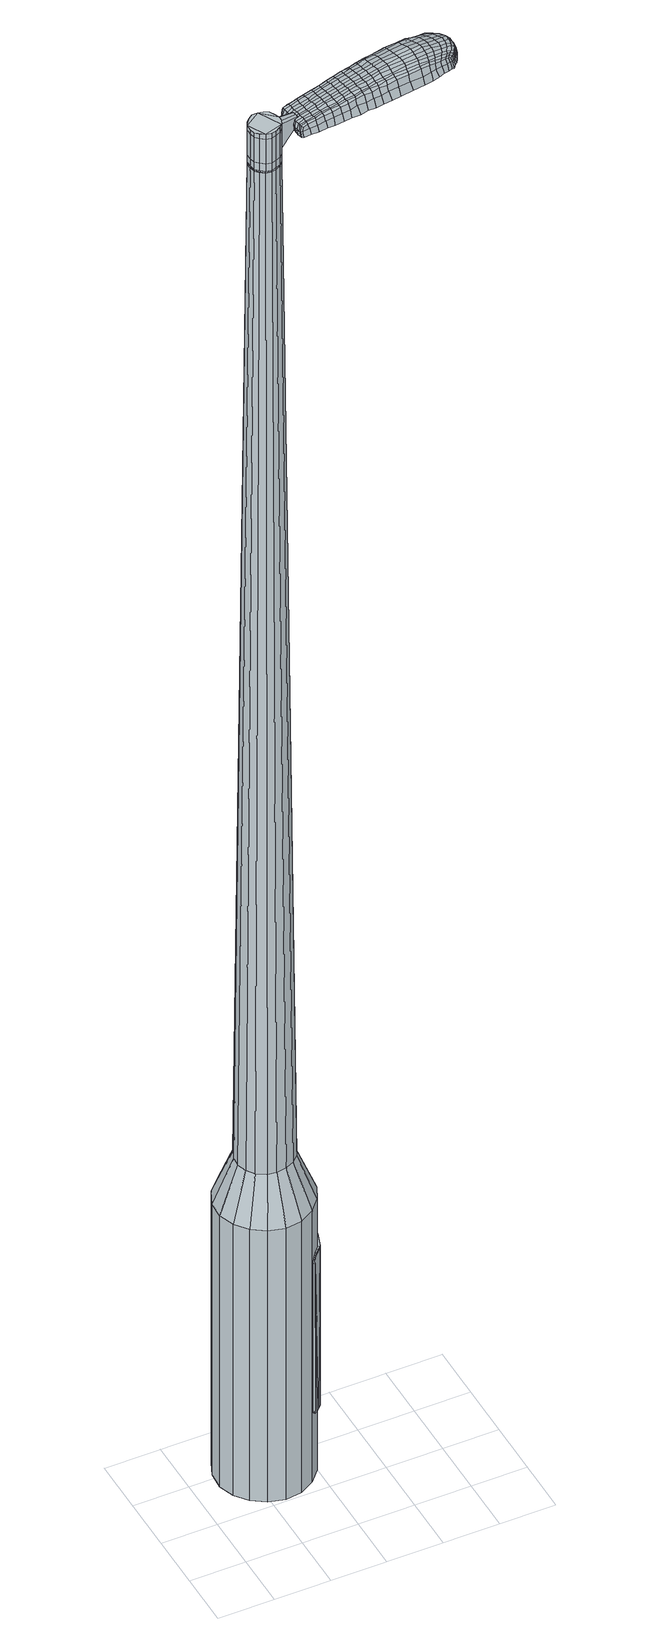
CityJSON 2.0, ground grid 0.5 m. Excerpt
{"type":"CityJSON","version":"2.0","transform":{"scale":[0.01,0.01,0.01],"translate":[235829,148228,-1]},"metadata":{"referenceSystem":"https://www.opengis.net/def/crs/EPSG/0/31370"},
"CityObjects":{
"object1":{"type":"GenericCityObject","attributes":{"cluster":172,"mean_distance_to_centroid":0.297,"new_centroid_x":235829.63,"new_centroid_y":148228.93,"mean_distance_to_camera":9.51,"H1":11.75,"H2":10.36,"Z_final":111.95,"cluster2":-1,"proj_x":235830.33,"proj_y":148234.34,"id_line":23138,"bearing_l":277.33,"distance":5.46,"orientation":"left","G_obj":7.33},"geometry":[{"type":"MultiSurface","lod":"2","boundaries":[[[0,1,2,3]],[[1,4,5,2]],[[4,6,7,5]],[[6,8,9,7]],[[8,10,11,9]],[[10,12,13,11]],[[12,14,15,13]],[[14,16,17,15]],[[16,18,19,17]],[[18,20,21,19]],[[20,22,23,21]],[[22,24,25,23]],[[24,26,27,25]],[[26,28,29,27]],[[28,30,31,29]],[[30,32,33,31]],[[32,34,35,33]],[[34,0,3,35]],[[36,37,38,39]],[[38,40,41,42]],[[41,43,42]],[[42,44,45,46]],[[45,47,46]],[[46,48,49,50]],[[49,51,50]],[[42,46,50,38]],[[50,52,39,38]],[[53,36,39]],[[2,5,7,35]],[[7,9,11,15]],[[11,13,15]],[[15,17,19,23]],[[19,21,23]],[[23,25,27,31]],[[27,29,31]],[[15,23,31,7]],[[31,33,35,7]],[[3,2,35]],[[1,0,54,55]],[[0,34,56,54]],[[34,32,57,56]],[[32,30,58,57]],[[30,28,59,58]],[[28,26,60,59]],[[26,24,61,60]],[[24,22,62,61]],[[22,20,63,62]],[[20,18,64,63]],[[18,16,65,64]],[[16,14,66,65]],[[14,12,67,66]],[[12,10,68,67]],[[10,8,69,68]],[[8,6,70,69]],[[6,4,71,70]],[[4,1,55,71]],[[55,54,72,73]],[[54,56,74,72]],[[56,57,75,74]],[[57,58,76,75]],[[58,59,77,76]],[[59,60,78,77]],[[60,61,79,78]],[[61,62,80,79]],[[62,63,81,80]],[[63,64,82,81]],[[64,65,83,82]],[[65,66,84,83]],[[66,67,85,84]],[[67,68,86,85]],[[68,69,87,86]],[[69,70,88,87]],[[70,71,89,88]],[[71,55,73,89]],[[90,91,92,93]],[[74,94,91,90]],[[95,96,94,74]],[[97,98,96,95]],[[77,99,98,97]],[[100,101,99,77]],[[102,103,101,100]],[[104,105,103,102]],[[106,107,105,104]],[[108,109,107,106]],[[110,111,109,108]],[[112,113,111,110]],[[114,115,113,112]],[[116,117,115,114]],[[87,118,117,116]],[[119,120,118,87]],[[121,122,120,119]],[[93,92,122,121]],[[123,124,125,126]],[[127,123,126,128]],[[129,127,128,130]],[[131,129,130,132]],[[133,131,132,134]],[[135,133,134,136]],[[137,135,136,138]],[[139,137,138,140]],[[141,139,140,142]],[[143,141,142,144]],[[145,143,144,146]],[[147,145,146,148]],[[149,147,148,150]],[[151,149,150,152]],[[153,151,152,154]],[[155,153,154,156]],[[73,72,90,93]],[[72,74,90]],[[75,95,74]],[[75,76,97,95]],[[76,77,97]],[[78,100,77]],[[78,79,102,100]],[[79,80,104,102]],[[80,81,106,104]],[[81,82,108,106]],[[82,83,110,108]],[[83,84,112,110]],[[84,85,114,112]],[[85,86,116,114]],[[86,87,116]],[[88,119,87]],[[88,89,121,119]],[[89,73,93,121]],[[157,158,92,91]],[[158,159,122,92]],[[159,160,120,122]],[[160,118,120]],[[161,117,118]],[[161,162,115,117]],[[162,163,113,115]],[[163,164,111,113]],[[164,165,109,111]],[[165,166,107,109]],[[166,167,105,107]],[[167,168,103,105]],[[168,169,101,103]],[[169,99,101]],[[170,98,99]],[[170,171,96,98]],[[171,94,96]],[[157,91,94]],[[39,52,155,172]],[[158,157,173,156]],[[53,39,172,124]],[[157,94,125,173]],[[36,53,124,123]],[[94,171,126,125]],[[37,36,123,127]],[[171,170,128,126]],[[38,37,127,129]],[[170,99,130,128]],[[40,38,129,131]],[[99,169,132,130]],[[41,40,131,133]],[[169,168,134,132]],[[43,41,133,135]],[[168,167,136,134]],[[42,43,135,137]],[[167,166,138,136]],[[44,42,137,139]],[[166,165,140,138]],[[45,44,139,141]],[[165,164,142,140]],[[47,45,141,143]],[[164,163,144,142]],[[46,47,143,145]],[[163,162,146,144]],[[48,46,145,147]],[[162,161,148,146]],[[49,48,147,149]],[[161,118,150,148]],[[51,49,149,151]],[[118,160,152,150]],[[50,51,151,153]],[[160,159,154,152]],[[52,50,153,155]],[[159,158,156,154]],[[155,156,174,175]],[[156,173,176,174]],[[173,125,177,176]],[[125,124,178,177]],[[124,172,179,178]],[[172,155,175,179]],[[180,181,182,183]],[[184,180,183,185]],[[180,184,186,187]],[[181,180,187,188]],[[189,190,191,192]],[[193,189,192,194]],[[189,193,195,196]],[[190,189,196,197]],[[198,199,200,201]],[[202,198,201,203]],[[198,202,204,205]],[[199,198,205,206]],[[207,208,209,210]],[[211,207,210,212]],[[207,211,213,214]],[[208,207,214,215]],[[216,217,218,219]],[[220,216,219,221]],[[216,220,222,223]],[[217,216,223,224]],[[225,226,227,228]],[[229,225,228,230]],[[225,229,231,232]],[[226,225,232,233]],[[234,235,236,237]],[[226,234,237,227]],[[234,226,233,238]],[[235,234,238,239]],[[240,241,242,243]],[[235,240,243,236]],[[240,235,239,244]],[[241,240,244,245]],[[246,184,185,247]],[[241,246,247,242]],[[246,241,245,248]],[[184,246,248,186]],[[249,250,251,252]],[[253,249,252,254]],[[249,253,255,256]],[[250,249,256,257]],[[258,259,260,261]],[[250,258,261,251]],[[258,250,257,262]],[[259,258,262,263]],[[264,265,266,267]],[[259,264,267,260]],[[264,259,263,268]],[[265,264,268,269]],[[270,271,272,273]],[[265,270,273,266]],[[270,265,269,274]],[[271,270,274,275]],[[276,181,188,277]],[[271,276,277,272]],[[276,271,275,278]],[[181,276,278,182]],[[279,280,281,282]],[[283,279,282,284]],[[279,283,285,286]],[[280,279,286,287]],[[288,289,290,291]],[[280,288,291,281]],[[288,280,287,292]],[[289,288,292,293]],[[294,295,296,297]],[[289,294,297,290]],[[294,289,293,298]],[[295,294,298,299]],[[300,193,194,301]],[[295,300,301,296]],[[300,295,299,302]],[[193,300,302,195]],[[303,304,305,306]],[[307,303,306,308]],[[303,307,309,310]],[[304,303,310,311]],[[312,313,314,315]],[[304,312,315,305]],[[312,304,311,316]],[[313,312,316,317]],[[318,319,320,321]],[[313,318,321,314]],[[318,313,317,322]],[[319,318,322,323]],[[324,325,326,327]],[[319,324,327,320]],[[324,319,323,328]],[[325,324,328,329]],[[330,190,197,331]],[[325,330,331,326]],[[330,325,329,332]],[[190,330,332,191]],[[333,219,218,334]],[[335,333,334,336]],[[333,335,337,338]],[[219,333,338,221]],[[339,335,336,340]],[[341,339,340,342]],[[339,341,343,344]],[[335,339,344,337]],[[345,341,342,346]],[[347,345,346,348]],[[345,347,349,350]],[[341,345,350,343]],[[351,347,348,352]],[[353,351,352,354]],[[351,353,355,356]],[[347,351,356,349]],[[357,353,354,358]],[[208,357,358,209]],[[357,208,215,359]],[[353,357,359,355]],[[360,361,206,205]],[[362,360,205,204]],[[360,362,363,364]],[[361,360,364,365]],[[366,367,365,364]],[[368,366,364,363]],[[366,368,369,370]],[[367,366,370,371]],[[372,373,371,370]],[[374,372,370,369]],[[372,374,375,376]],[[373,372,376,377]],[[378,379,377,376]],[[380,378,376,375]],[[378,380,213,211]],[[379,378,211,212]],[[381,382,383,384]],[[283,381,384,285]],[[381,283,284,385]],[[382,381,385,386]],[[387,202,203,388]],[[382,387,388,383]],[[387,382,386,389]],[[202,387,389,204]],[[390,391,392,393]],[[229,390,393,231]],[[390,229,230,394]],[[391,390,394,395]],[[396,397,398,399]],[[391,396,399,392]],[[396,391,395,400]],[[397,396,400,401]],[[402,199,206,403]],[[397,402,403,398]],[[402,397,401,404]],[[199,402,404,200]],[[405,406,407,408]],[[187,405,408,188]],[[405,187,186,409]],[[406,405,409,410]],[[411,412,413,414]],[[406,411,414,407]],[[411,406,410,415]],[[412,411,415,416]],[[417,210,209,418]],[[412,417,418,413]],[[417,412,416,419]],[[210,417,419,212]],[[420,421,422,423]],[[192,420,423,194]],[[420,192,191,424]],[[421,420,424,425]],[[426,214,213,427]],[[421,426,427,422]],[[426,421,425,428]],[[214,426,428,215]],[[429,430,431,432]],[[307,429,432,309]],[[429,307,308,433]],[[430,429,433,434]],[[435,220,221,436]],[[430,435,436,431]],[[435,430,434,437]],[[220,435,437,222]],[[438,439,440,441]],[[253,438,441,255]],[[438,253,254,442]],[[439,438,442,443]],[[444,445,446,447]],[[439,444,447,440]],[[444,439,443,448]],[[445,444,448,449]],[[450,217,224,451]],[[445,450,451,446]],[[450,445,449,452]],[[217,450,452,218]],[[453,454,443,442]],[[252,453,442,254]],[[453,252,251,455]],[[454,453,455,456]],[[457,458,449,448]],[[454,457,448,443]],[[457,454,456,459]],[[458,457,459,460]],[[461,334,218,452]],[[458,461,452,449]],[[461,458,460,462]],[[334,461,462,336]],[[463,464,465,466]],[[310,463,466,311]],[[463,310,309,432]],[[464,463,432,431]],[[467,338,337,468]],[[464,467,468,465]],[[467,464,431,436]],[[338,467,436,221]],[[469,470,456,455]],[[261,469,455,251]],[[469,261,260,471]],[[470,469,471,472]],[[473,474,460,459]],[[470,473,459,456]],[[473,470,472,475]],[[474,473,475,476]],[[477,340,336,462]],[[474,477,462,460]],[[477,474,476,478]],[[340,477,478,342]],[[479,480,481,482]],[[316,479,482,317]],[[479,316,311,466]],[[480,479,466,465]],[[483,344,343,484]],[[480,483,484,481]],[[483,480,465,468]],[[344,483,468,337]],[[485,486,472,471]],[[267,485,471,260]],[[485,267,266,487]],[[486,485,487,488]],[[489,490,476,475]],[[486,489,475,472]],[[489,486,488,491]],[[490,489,491,492]],[[493,346,342,478]],[[490,493,478,476]],[[493,490,492,494]],[[346,493,494,348]],[[495,496,497,498]],[[322,495,498,323]],[[495,322,317,482]],[[496,495,482,481]],[[499,350,349,500]],[[496,499,500,497]],[[499,496,481,484]],[[350,499,484,343]],[[501,502,488,487]],[[273,501,487,266]],[[501,273,272,503]],[[502,501,503,504]],[[505,506,492,491]],[[502,505,491,488]],[[505,502,504,507]],[[506,505,507,508]],[[509,352,348,494]],[[506,509,494,492]],[[509,506,508,510]],[[352,509,510,354]],[[511,512,513,514]],[[328,511,514,329]],[[511,328,323,498]],[[512,511,498,497]],[[515,356,355,516]],[[512,515,516,513]],[[515,512,497,500]],[[356,515,500,349]],[[517,518,504,503]],[[277,517,503,272]],[[517,277,188,408]],[[518,517,408,407]],[[519,520,508,507]],[[518,519,507,504]],[[519,518,407,414]],[[520,519,414,413]],[[521,358,354,510]],[[520,521,510,508]],[[521,520,413,418]],[[358,521,418,209]],[[522,523,425,424]],[[332,522,424,191]],[[522,332,329,514]],[[523,522,514,513]],[[524,359,215,428]],[[523,524,428,425]],[[524,523,513,516]],[[359,524,516,355]],[[525,526,386,385]],[[282,525,385,284]],[[525,282,281,527]],[[526,525,527,528]],[[529,362,204,389]],[[526,529,389,386]],[[529,526,528,530]],[[362,529,530,363]],[[531,532,533,534]],[[232,531,534,233]],[[531,232,231,393]],[[532,531,393,392]],[[535,536,537,538]],[[532,535,538,533]],[[535,532,392,399]],[[536,535,399,398]],[[539,361,365,540]],[[536,539,540,537]],[[539,536,398,403]],[[361,539,403,206]],[[541,542,528,527]],[[291,541,527,281]],[[541,291,290,543]],[[542,541,543,544]],[[545,368,363,530]],[[542,545,530,528]],[[545,542,544,546]],[[368,545,546,369]],[[547,548,549,550]],[[238,547,550,239]],[[547,238,233,534]],[[548,547,534,533]],[[551,552,553,554]],[[548,551,554,549]],[[551,548,533,538]],[[552,551,538,537]],[[555,367,371,556]],[[552,555,556,553]],[[555,552,537,540]],[[367,555,540,365]],[[557,558,544,543]],[[297,557,543,290]],[[557,297,296,559]],[[558,557,559,560]],[[561,374,369,546]],[[558,561,546,544]],[[561,558,560,562]],[[374,561,562,375]],[[563,564,565,566]],[[244,563,566,245]],[[563,244,239,550]],[[564,563,550,549]],[[567,568,569,570]],[[564,567,570,565]],[[567,564,549,554]],[[568,567,554,553]],[[571,373,377,572]],[[568,571,572,569]],[[571,568,553,556]],[[373,571,556,371]],[[573,574,560,559]],[[301,573,559,296]],[[573,301,194,423]],[[574,573,423,422]],[[575,380,375,562]],[[574,575,562,560]],[[575,574,422,427]],[[380,575,427,213]],[[576,577,410,409]],[[248,576,409,186]],[[576,248,245,566]],[[577,576,566,565]],[[578,579,416,415]],[[577,578,415,410]],[[578,577,565,570]],[[579,578,570,569]],[[580,379,212,419]],[[579,580,419,416]],[[580,579,569,572]],[[379,580,572,377]],[[581,582,583,584]],[[584,583,585,586]],[[587,585,583,588]],[[588,583,582,589]],[[590,591,592,593]],[[593,592,594,595]],[[596,594,592,597]],[[597,592,591,598]],[[599,600,601,602]],[[602,601,603,604]],[[605,603,601,606]],[[606,601,600,607]],[[608,609,610,611]],[[611,610,612,613]],[[614,612,610,615]],[[615,610,609,616]],[[617,618,619,620]],[[620,619,621,622]],[[623,621,619,624]],[[624,619,618,625]],[[626,627,628,629]],[[629,628,630,631]],[[632,630,628,633]],[[633,628,627,634]],[[635,636,637,638]],[[638,637,627,626]],[[634,627,637,639]],[[639,637,636,640]],[[641,642,643,644]],[[644,643,636,635]],[[640,636,643,645]],[[645,643,642,646]],[[586,585,647,648]],[[648,647,642,641]],[[646,642,647,649]],[[649,647,585,587]],[[650,651,652,653]],[[653,652,654,655]],[[656,654,652,657]],[[657,652,651,658]],[[659,660,661,662]],[[662,661,651,650]],[[658,651,661,663]],[[663,661,660,664]],[[665,666,667,668]],[[668,667,660,659]],[[664,660,667,669]],[[669,667,666,670]],[[671,672,673,674]],[[674,673,666,665]],[[670,666,673,675]],[[675,673,672,676]],[[589,582,677,678]],[[678,677,672,671]],[[676,672,677,679]],[[679,677,582,581]],[[680,681,682,683]],[[683,682,684,685]],[[686,684,682,687]],[[687,682,681,688]],[[689,690,691,692]],[[692,691,681,680]],[[688,681,691,693]],[[693,691,690,694]],[[695,696,697,698]],[[698,697,690,689]],[[694,690,697,699]],[[699,697,696,700]],[[595,594,701,702]],[[702,701,696,695]],[[700,696,701,703]],[[703,701,594,596]],[[704,705,706,707]],[[707,706,708,709]],[[710,708,706,711]],[[711,706,705,712]],[[713,714,715,716]],[[716,715,705,704]],[[712,705,715,717]],[[717,715,714,718]],[[719,720,721,722]],[[722,721,714,713]],[[718,714,721,723]],[[723,721,720,724]],[[725,726,727,728]],[[728,727,720,719]],[[724,720,727,729]],[[729,727,726,730]],[[598,591,731,732]],[[732,731,726,725]],[[730,726,731,733]],[[733,731,591,590]],[[617,620,734,735]],[[735,734,736,737]],[[738,736,734,739]],[[739,734,620,622]],[[737,736,740,741]],[[741,740,742,743]],[[744,742,740,745]],[[745,740,736,738]],[[743,742,746,747]],[[747,746,748,749]],[[750,748,746,751]],[[751,746,742,744]],[[749,748,752,753]],[[753,752,754,755]],[[756,754,752,757]],[[757,752,748,750]],[[755,754,758,759]],[[759,758,609,608]],[[616,609,758,760]],[[760,758,754,756]],[[607,761,762,606]],[[606,762,763,605]],[[764,763,762,765]],[[765,762,761,766]],[[766,767,768,765]],[[765,768,769,764]],[[770,769,768,771]],[[771,768,767,772]],[[772,773,774,771]],[[771,774,775,770]],[[776,775,774,777]],[[777,774,773,778]],[[778,779,780,777]],[[777,780,781,776]],[[614,781,780,612]],[[612,780,779,613]],[[782,783,784,785]],[[785,784,684,686]],[[685,684,784,786]],[[786,784,783,787]],[[604,603,788,789]],[[789,788,783,782]],[[787,783,788,790]],[[790,788,603,605]],[[791,792,793,794]],[[794,793,630,632]],[[631,630,793,795]],[[795,793,792,796]],[[797,798,799,800]],[[800,799,792,791]],[[796,792,799,801]],[[801,799,798,802]],[[607,600,803,804]],[[804,803,798,797]],[[802,798,803,805]],[[805,803,600,599]],[[806,807,808,809]],[[809,808,588,589]],[[587,588,808,810]],[[810,808,807,811]],[[812,813,814,815]],[[815,814,807,806]],[[811,807,814,816]],[[816,814,813,817]],[[608,611,818,819]],[[819,818,813,812]],[[817,813,818,820]],[[820,818,611,613]],[[821,822,823,824]],[[824,823,593,595]],[[590,593,823,825]],[[825,823,822,826]],[[614,615,827,828]],[[828,827,822,821]],[[826,822,827,829]],[[829,827,615,616]],[[830,831,832,833]],[[833,832,708,710]],[[709,708,832,834]],[[834,832,831,835]],[[622,621,836,837]],[[837,836,831,830]],[[835,831,836,838]],[[838,836,621,623]],[[839,840,841]],[[841,840,654,656]],[[655,654,840,842]],[[842,840,843]],[[844,845,846,847]],[[847,846,840,839]],[[843,840,846,848]],[[848,846,845,849]],[[625,618,850,851]],[[851,850,845,844]],[[849,845,850,852]],[[852,850,618,617]],[[843,853,854,842]],[[842,854,653,655]],[[650,653,854,855]],[[854,853,855]],[[849,856,857,848]],[[848,857,853,843]],[[855,853,857,858]],[[858,857,856,859]],[[617,735,860,852]],[[852,860,856,849]],[[859,856,860,861]],[[861,860,735,737]],[[862,863,864,865]],[[865,864,711,712]],[[710,711,864,833]],[[833,864,863,830]],[[738,739,866,867]],[[867,866,863,862]],[[830,863,866,837]],[[837,866,739,622]],[[868,869,855]],[[855,869,662,650]],[[659,662,869,870]],[[870,869,868,871]],[[859,872,873,858]],[[858,873,868,855]],[[871,868,873,874]],[[874,873,872,875]],[[737,741,876,861]],[[861,876,872,859]],[[875,872,876,877]],[[877,876,741,743]],[[878,879,880,881]],[[881,880,717,718]],[[712,717,880,865]],[[865,880,879,862]],[[744,745,882,883]],[[883,882,879,878]],[[862,879,882,867]],[[867,882,745,738]],[[871,884,885,870]],[[870,885,668,659]],[[665,668,885,886]],[[886,885,884,887]],[[875,888,889,874]],[[874,889,884,871]],[[887,884,889,890]],[[890,889,888,891]],[[743,747,892,877]],[[877,892,888,875]],[[891,888,892,893]],[[893,892,747,749]],[[894,895,896,897]],[[897,896,723,724]],[[718,723,896,881]],[[881,896,895,878]],[[750,751,898,899]],[[899,898,895,894]],[[878,895,898,883]],[[883,898,751,744]],[[887,900,901,886]],[[886,901,674,665]],[[671,674,901,902]],[[902,901,900,903]],[[891,904,905,890]],[[890,905,900,887]],[[903,900,905,906]],[[906,905,904,907]],[[749,753,908,893]],[[893,908,904,891]],[[907,904,908,909]],[[909,908,753,755]],[[910,911,912,913]],[[913,912,729,730]],[[724,729,912,897]],[[897,912,911,894]],[[756,757,914,915]],[[915,914,911,910]],[[894,911,914,899]],[[899,914,757,750]],[[903,916,917,902]],[[902,917,678,671]],[[589,678,917,809]],[[809,917,916,806]],[[907,918,919,906]],[[906,919,916,903]],[[806,916,919,815]],[[815,919,918,812]],[[755,759,920,909]],[[909,920,918,907]],[[812,918,920,819]],[[819,920,759,608]],[[826,921,922,825]],[[825,922,733,590]],[[730,733,922,913]],[[913,922,921,910]],[[616,760,923,829]],[[829,923,921,826]],[[910,921,923,915]],[[915,923,760,756]],[[787,924,925,786]],[[786,925,683,685]],[[680,683,925,926]],[[926,925,924,927]],[[605,763,928,790]],[[790,928,924,787]],[[927,924,928,929]],[[929,928,763,764]],[[930,931,932,933]],[[933,932,633,634]],[[632,633,932,794]],[[794,932,931,791]],[[934,935,936,937]],[[937,936,931,930]],[[791,931,936,800]],[[800,936,935,797]],[[766,761,938,939]],[[939,938,935,934]],[[797,935,938,804]],[[804,938,761,607]],[[927,940,941,926]],[[926,941,692,680]],[[689,692,941,942]],[[942,941,940,943]],[[764,769,944,929]],[[929,944,940,927]],[[943,940,944,945]],[[945,944,769,770]],[[946,947,948,949]],[[949,948,639,640]],[[634,639,948,933]],[[933,948,947,930]],[[950,951,952,953]],[[953,952,947,946]],[[930,947,952,937]],[[937,952,951,934]],[[772,767,954,955]],[[955,954,951,950]],[[934,951,954,939]],[[939,954,767,766]],[[943,956,957,942]],[[942,957,698,689]],[[695,698,957,958]],[[958,957,956,959]],[[770,775,960,945]],[[945,960,956,943]],[[959,956,960,961]],[[961,960,775,776]],[[962,963,964,965]],[[965,964,645,646]],[[640,645,964,949]],[[949,964,963,946]],[[966,967,968,969]],[[969,968,963,962]],[[946,963,968,953]],[[953,968,967,950]],[[778,773,970,971]],[[971,970,967,966]],[[950,967,970,955]],[[955,970,773,772]],[[959,972,973,958]],[[958,973,702,695]],[[595,702,973,824]],[[824,973,972,821]],[[776,781,974,961]],[[961,974,972,959]],[[821,972,974,828]],[[828,974,781,614]],[[811,975,976,810]],[[810,976,649,587]],[[646,649,976,965]],[[965,976,975,962]],[[817,977,978,816]],[[816,978,975,811]],[[962,975,978,969]],[[969,978,977,966]],[[613,779,979,820]],[[820,979,977,817]],[[966,977,979,971]],[[971,979,779,778]],[[581,584,183,182]],[[584,586,185,183]],[[596,597,196,195]],[[597,598,197,196]],[[599,602,201,200]],[[602,604,203,201]],[[623,624,223,222]],[[624,625,224,223]],[[626,629,228,227]],[[629,631,230,228]],[[635,638,237,236]],[[638,626,227,237]],[[641,644,243,242]],[[644,635,236,243]],[[586,648,247,185]],[[648,641,242,247]],[[656,657,256,255]],[[657,658,257,256]],[[658,663,262,257]],[[663,664,263,262]],[[664,669,268,263]],[[669,670,269,268]],[[670,675,274,269]],[[675,676,275,274]],[[676,679,278,275]],[[679,581,182,278]],[[686,687,286,285]],[[687,688,287,286]],[[688,693,292,287]],[[693,694,293,292]],[[694,699,298,293]],[[699,700,299,298]],[[700,703,302,299]],[[703,596,195,302]],[[704,707,306,305]],[[707,709,308,306]],[[713,716,315,314]],[[716,704,305,315]],[[719,722,321,320]],[[722,713,314,321]],[[725,728,327,326]],[[728,719,320,327]],[[598,732,331,197]],[[732,725,326,331]],[[782,785,384,383]],[[785,686,285,384]],[[604,789,388,203]],[[789,782,383,388]],[[631,795,394,230]],[[795,796,395,394]],[[796,801,400,395]],[[801,802,401,400]],[[802,805,404,401]],[[805,599,200,404]],[[709,834,433,308]],[[834,835,434,433]],[[835,838,437,434]],[[838,623,222,437]],[[839,841,441,440]],[[841,656,255,441]],[[844,847,447,446]],[[847,839,440,447]],[[625,851,451,224]],[[851,844,446,451]],[[980,981,982,983]],[[984,985,983,982]],[[986,987,988,989]],[[990,991,992,993]],[[981,994,995,982]],[[996,984,982,995]],[[997,986,989,998]],[[999,1000,991,990]],[[994,1001,1002,995]],[[1002,1003,996,995]],[[1004,997,998,1005]],[[1006,1000,999,1007]],[[1001,1008,1009,1002]],[[1009,1010,1003,1002]],[[1011,1004,1005,1012]],[[1013,1006,1007,1014]],[[1015,1016,1017,1018]],[[1019,1020,1016,1015]],[[1019,1021,1022,1020]],[[1021,1023,1024,1022]],[[1025,1026,1027,1028]],[[1029,1030,1026,1025]],[[1031,1032,1030,1029]],[[1033,1034,1032,1031]],[[1028,1017,1016,1025]],[[1025,1016,1020,1029]],[[1020,1022,1031,1029]],[[1022,1024,1033,1031]],[[989,988,985,984]],[[998,989,984,996]],[[1003,1005,998,996]],[[1010,1012,1005,1003]],[[990,993,987,986]],[[999,990,986,997]],[[1007,999,997,1004]],[[1014,1007,1004,1011]],[[991,1015,1018,992]],[[1000,1019,1015,991]],[[1021,1019,1000,1006]],[[1023,1021,1006,1013]],[[1035,1036,1037,1038]],[[1037,1039,1040,1041]],[[1037,1041,1042,1043]],[[1037,1043,1038]],[[1044,1035,1038,1045]],[[1046,1045,1038,1047]],[[1048,1047,1038]],[[1049,1037,1036,1050]],[[1051,1049,1050,1052]],[[1053,1051,1052,1054]],[[1055,1053,1054,1056]],[[1057,1055,1056,1058]],[[1058,1059,1060,1061]],[[1058,1061,1062,1063]],[[1058,1063,1064,1065]],[[1064,1066,1067,1068]],[[1064,1068,1069,1070]],[[1064,1070,1065]],[[1058,1065,1057]],[[1071,1072,1036,1035]],[[1073,1074,1039,1037]],[[1075,1076,1048,1038]],[[1072,1077,1050,1036]],[[1078,1073,1037,1049]],[[1077,1079,1052,1050]],[[1080,1078,1049,1051]],[[1079,1081,1054,1052]],[[1082,1080,1051,1053]],[[1081,1083,1056,1054]],[[1084,1082,1053,1055]],[[1083,1085,1058,1056]],[[1086,1084,1055,1057]],[[1085,1087,1059,1058]],[[1088,1089,1066,1064]],[[1090,1086,1057,1065]],[[1060,1059,1087,1091]],[[1061,1060,1091,1092]],[[1062,1061,1092,1093]],[[1063,1062,1093,1094]],[[1064,1063,1094,1088]],[[1095,1071,1035,1044]],[[1096,1095,1044,1045]],[[1097,1096,1045,1046]],[[1098,1097,1046,1047]],[[1076,1098,1047,1048]],[[1040,1039,1074,1099]],[[1067,1066,1089,1100]],[[1041,1040,1099,1101]],[[1042,1041,1101,1102]],[[1043,1042,1102,1103]],[[1038,1043,1103,1075]],[[1068,1067,1100,1104]],[[1069,1068,1104,1105]],[[1070,1069,1105,1106]],[[1065,1070,1106,1090]]]}]}
},
"vertices":[
[106,100,384],[106,85,384],[106,85,96],[106,100,96],[100,72,384],[100,72,96],[90,61,384],[90,61,96],[77,54,384],[77,54,96],[62,52,384],[62,52,96],[48,56,384],[48,56,96],[36,64,384],[36,64,96],[27,75,384],[27,75,96],[22,89,384],[22,89,96],[23,104,384],[23,104,96],[29,118,384],[29,118,96],[39,128,384],[39,128,96],[52,135,384],[52,135,96],[66,137,384],[66,137,96],[81,134,384],[81,134,96],[93,126,384],[93,126,96],[102,114,384],[102,114,96],[74,105,1524],[70,107,1524],[65,108,1524],[78,96,1524],[60,108,1524],[56,105,1524],[51,98,1524],[53,102,1524],[51,93,1524],[52,88,1524],[59,82,1524],[55,85,1524],[64,81,1524],[68,82,1524],[76,87,1524],[73,84,1524],[78,92,1524],[76,101,1524],[89,98,429],[89,89,429],[87,106,429],[81,113,429],[74,118,429],[66,120,429],[57,119,429],[49,115,429],[43,108,429],[40,100,429],[39,91,429],[42,83,429],[47,76,429],[55,71,429],[63,70,429],[72,71,429],[80,75,429],[86,81,429],[78,96,1483],[78,92,1483],[76,101,1483],[74,105,1483],[70,107,1483],[65,108,1483],[60,108,1483],[56,105,1483],[53,102,1483],[51,98,1483],[51,93,1483],[52,88,1483],[55,85,1483],[59,82,1483],[64,81,1483],[68,82,1483],[73,84,1483],[76,87,1483],[77,96,1483],[77,96,1485],[77,92,1485],[77,92,1483],[76,101,1485],[73,104,1483],[73,104,1485],[69,107,1483],[69,107,1485],[65,108,1485],[61,107,1483],[61,107,1485],[57,105,1483],[57,105,1485],[54,102,1483],[54,102,1485],[52,98,1483],[52,98,1485],[52,93,1483],[52,93,1485],[53,89,1483],[53,89,1485],[56,85,1483],[56,85,1485],[59,83,1483],[59,83,1485],[64,82,1483],[64,82,1485],[68,82,1485],[72,84,1483],[72,84,1485],[75,88,1483],[75,88,1485],[74,105,1519],[76,101,1519],[76,101,1493],[74,105,1493],[70,107,1519],[70,107,1493],[65,108,1519],[65,108,1493],[60,108,1519],[60,108,1493],[56,105,1519],[56,105,1493],[53,102,1519],[53,102,1493],[51,98,1519],[51,98,1493],[51,93,1519],[51,93,1493],[52,88,1519],[52,88,1493],[55,85,1519],[55,85,1493],[59,82,1519],[59,82,1493],[64,81,1519],[64,81,1493],[68,82,1519],[68,82,1493],[73,84,1519],[73,84,1493],[76,87,1519],[76,87,1493],[78,92,1519],[78,92,1493],[78,96,1485],[78,92,1485],[76,87,1485],[73,84,1485],[64,81,1485],[59,82,1485],[55,85,1485],[52,88,1485],[51,93,1485],[51,98,1485],[53,102,1485],[56,105,1485],[60,108,1485],[70,107,1485],[74,105,1485],[78,96,1519],[78,96,1493],[97,96,1513],[97,96,1518],[96,99,1513],[96,102,1513],[96,102,1518],[96,99,1518],[172,89,1519],[165,88,1518],[167,87,1509],[174,87,1510],[181,90,1519],[182,88,1510],[180,91,1526],[171,90,1525],[164,90,1525],[168,127,1519],[161,126,1518],[160,124,1525],[167,125,1525],[176,128,1519],[175,127,1526],[177,130,1510],[169,129,1510],[162,128,1509],[243,119,1519],[243,115,1519],[244,115,1513],[244,119,1513],[241,123,1519],[242,123,1513],[239,123,1524],[241,119,1524],[241,115,1524],[169,110,1530],[162,109,1529],[162,105,1529],[170,106,1530],[178,111,1531],[179,107,1531],[178,115,1530],[169,113,1530],[161,112,1529],[89,99,1512],[89,96,1512],[91,97,1517],[90,99,1517],[89,102,1512],[90,102,1517],[90,102,1506],[90,99,1506],[90,96,1506],[231,98,1519],[228,97,1519],[229,96,1512],[232,97,1512],[233,99,1518],[234,97,1512],[232,99,1522],[230,99,1523],[227,98,1524],[223,96,1519],[217,95,1519],[219,93,1512],[224,95,1512],[222,97,1524],[217,96,1525],[212,94,1519],[204,92,1519],[205,91,1511],[213,92,1511],[211,95,1526],[203,94,1526],[192,91,1519],[194,90,1510],[191,92,1526],[99,84,1513],[106,84,1513],[105,85,1518],[98,85,1517],[93,84,1512],[94,84,1516],[94,83,1506],[100,83,1507],[107,83,1507],[114,85,1514],[121,85,1515],[120,86,1520],[113,86,1519],[115,84,1507],[122,84,1507],[129,86,1515],[136,86,1516],[135,87,1522],[128,87,1521],[130,84,1508],[137,85,1508],[143,87,1517],[151,87,1517],[150,89,1524],[142,88,1523],[145,85,1508],[152,86,1509],[158,88,1518],[157,89,1524],[159,86,1509],[227,133,1519],[224,133,1519],[224,132,1524],[227,132,1523],[230,133,1518],[229,132,1522],[230,134,1512],[228,135,1512],[225,135,1512],[219,133,1519],[213,133,1519],[213,131,1525],[219,132,1524],[220,135,1512],[214,134,1512],[207,132,1519],[199,132,1519],[199,130,1526],[207,131,1526],[208,134,1511],[200,133,1511],[188,130,1519],[187,129,1526],[189,132,1510],[95,114,1513],[102,115,1513],[103,116,1507],[96,115,1507],[89,112,1512],[90,113,1506],[90,112,1516],[94,113,1517],[102,114,1518],[110,117,1514],[117,118,1515],[118,119,1507],[111,118,1507],[109,115,1519],[116,116,1520],[124,119,1515],[132,121,1516],[133,122,1508],[125,121,1508],[124,118,1521],[131,119,1522],[139,122,1517],[146,123,1517],[147,125,1509],[140,124,1508],[138,120,1523],[146,122,1524],[153,125,1518],[155,126,1509],[153,123,1524],[96,100,1519],[96,97,1519],[103,101,1520],[103,98,1520],[103,104,1520],[95,103,1519],[110,102,1522],[111,99,1522],[118,103,1523],[118,100,1523],[117,106,1523],[110,105,1521],[125,104,1524],[126,101,1524],[133,105,1525],[133,102,1525],[132,108,1525],[125,107,1524],[140,106,1526],[140,103,1526],[147,107,1527],[148,104,1527],[147,110,1527],[139,109,1526],[155,108,1528],[155,104,1528],[154,111,1528],[238,119,1527],[238,115,1527],[237,122,1526],[232,122,1527],[234,118,1528],[234,114,1528],[227,117,1529],[228,113,1529],[226,121,1528],[219,120,1530],[220,116,1530],[220,112,1530],[213,115,1531],[213,112,1531],[212,119,1530],[203,118,1531],[204,114,1531],[204,110,1531],[191,112,1531],[191,109,1531],[190,116,1531],[232,132,1518],[234,130,1519],[235,131,1513],[232,133,1513],[231,131,1523],[233,130,1523],[238,127,1519],[239,128,1513],[236,127,1524],[235,100,1518],[237,102,1518],[236,102,1523],[234,100,1523],[236,99,1513],[238,101,1513],[239,105,1519],[241,108,1519],[240,108,1524],[238,105,1523],[240,104,1513],[242,108,1513],[243,112,1519],[241,112,1524],[244,112,1513],[171,92,1528],[171,94,1528],[163,93,1528],[164,91,1527],[179,93,1528],[179,95,1529],[170,96,1529],[170,100,1530],[163,99,1529],[163,96,1528],[179,97,1529],[179,101,1530],[170,103,1530],[163,102,1529],[179,104,1531],[167,124,1528],[167,122,1529],[176,123,1529],[175,125,1528],[160,123,1527],[160,120,1528],[168,118,1529],[177,119,1530],[161,116,1528],[88,111,1512],[88,109,1512],[89,109,1517],[89,111,1517],[88,112,1506],[89,110,1506],[88,106,1512],[90,105,1517],[89,106,1506],[91,84,1512],[91,86,1512],[92,85,1506],[92,84,1506],[92,85,1517],[92,87,1517],[90,88,1512],[90,91,1512],[91,91,1506],[91,88,1506],[92,89,1517],[91,92,1517],[90,94,1512],[91,94,1506],[91,94,1517],[97,86,1519],[97,87,1519],[105,86,1520],[105,88,1520],[97,90,1519],[97,92,1519],[104,90,1520],[104,93,1520],[96,95,1519],[104,96,1520],[94,111,1519],[95,109,1519],[102,111,1520],[102,113,1520],[95,106,1519],[102,107,1520],[112,87,1521],[112,89,1521],[120,88,1522],[120,89,1522],[112,91,1521],[111,94,1521],[119,92,1522],[119,95,1523],[111,96,1522],[118,97,1523],[109,114,1521],[109,112,1521],[117,113,1522],[116,115,1522],[110,108,1521],[117,110,1522],[127,88,1523],[127,90,1523],[135,89,1524],[134,91,1524],[127,92,1523],[126,95,1524],[134,93,1525],[134,96,1525],[126,98,1524],[133,99,1525],[124,116,1523],[124,114,1523],[131,115,1524],[131,118,1524],[124,111,1524],[132,112,1525],[142,89,1525],[142,91,1525],[149,90,1526],[149,92,1526],[141,94,1526],[141,97,1526],[149,94,1527],[148,98,1527],[141,100,1526],[148,101,1527],[138,119,1525],[138,117,1525],[146,118,1526],[145,120,1526],[139,113,1526],[146,114,1527],[156,91,1527],[156,92,1527],[156,95,1527],[156,98,1528],[155,101,1528],[153,121,1527],[153,119,1527],[153,115,1528],[228,131,1525],[231,129,1525],[225,131,1526],[227,129,1526],[234,126,1526],[230,126,1527],[231,100,1525],[233,102,1525],[230,101,1526],[228,99,1525],[235,104,1525],[237,108,1526],[233,107,1527],[231,104,1526],[238,111,1526],[234,111,1527],[219,131,1526],[221,129,1527],[213,130,1527],[215,128,1528],[224,125,1528],[217,125,1529],[223,98,1526],[224,100,1527],[218,99,1528],[217,97,1527],[226,103,1527],[227,106,1528],[220,105,1529],[219,102,1528],[228,110,1528],[220,109,1530],[207,130,1528],[208,128,1529],[199,129,1528],[200,127,1529],[210,124,1529],[201,123,1530],[211,96,1528],[212,98,1528],[203,97,1529],[203,95,1528],[212,101,1529],[213,104,1530],[204,103,1530],[204,100,1530],[213,108,1530],[204,107,1531],[187,127,1529],[188,125,1529],[189,121,1530],[191,94,1528],[191,96,1529],[192,99,1530],[192,102,1530],[192,105,1531],[167,89,1509],[165,90,1518],[172,91,1518],[174,89,1509],[181,92,1519],[182,90,1510],[180,93,1525],[171,92,1525],[164,92,1525],[160,122,1525],[161,124,1518],[168,125,1518],[167,124,1525],[176,126,1519],[176,125,1525],[178,128,1510],[169,127,1509],[162,126,1509],[242,115,1513],[241,115,1519],[240,119,1519],[241,119,1513],[239,122,1519],[240,122,1513],[238,122,1524],[239,118,1524],[239,115,1524],[163,105,1528],[162,109,1528],[169,109,1529],[170,106,1529],[178,111,1529],[179,107,1529],[178,114,1529],[169,113,1529],[162,112,1528],[93,97,1516],[92,97,1512],[91,99,1512],[92,99,1516],[91,102,1512],[92,102,1516],[92,103,1506],[92,100,1506],[93,97,1506],[228,98,1512],[227,99,1519],[230,100,1518],[231,98,1512],[232,100,1518],[233,99,1512],[231,101,1522],[230,101,1523],[226,100,1523],[218,95,1512],[217,97,1519],[222,98,1519],[224,96,1512],[222,99,1524],[216,98,1525],[205,93,1511],[204,94,1519],[211,96,1519],[213,94,1511],[210,97,1525],[203,96,1526],[192,93,1519],[194,92,1510],[191,94,1526],[105,87,1518],[106,86,1513],[99,86,1513],[98,87,1517],[94,85,1512],[94,86,1515],[95,85,1506],[100,85,1506],[107,85,1507],[120,88,1520],[121,87,1514],[114,87,1514],[113,88,1519],[115,85,1507],[122,86,1507],[135,89,1522],[136,88,1516],[129,88,1515],[128,89,1521],[130,86,1508],[137,87,1508],[150,90,1523],[151,89,1517],[143,89,1516],[142,90,1522],[145,87,1508],[152,88,1508],[158,90,1517],[157,91,1524],[159,88,1509],[223,130,1523],[224,131,1519],[227,131,1518],[227,130,1523],[229,131,1518],[228,130,1522],[230,132,1512],[228,133,1512],[224,133,1512],[213,130,1525],[213,131,1519],[219,131,1519],[218,130,1524],[220,133,1512],[214,132,1512],[199,128,1526],[199,130,1519],[207,130,1519],[207,129,1525],[208,132,1511],[201,131,1511],[188,128,1519],[187,127,1526],[189,130,1510],[104,114,1507],[103,113,1513],[95,112,1513],[96,113,1506],[90,111,1512],[91,112,1506],[91,110,1515],[95,111,1517],[102,112,1518],[118,117,1507],[118,116,1514],[110,115,1514],[111,116,1507],[110,113,1519],[117,115,1520],[133,120,1508],[132,119,1516],[125,117,1515],[126,119,1508],[124,116,1521],[132,117,1522],[148,123,1508],[147,121,1517],[139,120,1516],[140,122,1508],[139,119,1522],[146,120,1523],[154,123,1517],[155,124,1509],[153,121,1524],[97,100,1518],[97,97,1518],[104,101,1519],[104,98,1519],[103,104,1519],[96,103,1518],[111,102,1520],[111,99,1520],[118,103,1521],[119,100,1521],[118,106,1521],[111,105,1520],[126,104,1523],[126,101,1523],[133,105,1524],[133,102,1524],[133,108,1524],[125,107,1523],[140,106,1525],[141,103,1525],[148,107,1526],[148,104,1526],[147,110,1526],[140,109,1525],[155,108,1527],[155,105,1527],[155,111,1527],[237,115,1526],[237,118,1526],[235,121,1525],[232,121,1526],[233,118,1526],[233,114,1526],[227,113,1528],[227,117,1528],[225,120,1527],[218,120,1528],[219,116,1529],[220,113,1529],[213,112,1530],[212,115,1530],[211,119,1529],[203,118,1530],[204,114,1530],[204,111,1530],[191,109,1530],[191,112,1530],[190,116,1530],[233,130,1513],[233,129,1518],[231,131,1518],[231,132,1512],[229,130,1523],[232,128,1523],[236,126,1519],[237,126,1513],[235,125,1523],[234,103,1523],[235,103,1518],[234,101,1518],[232,102,1523],[235,100,1512],[236,102,1512],[238,109,1523],[239,109,1519],[238,106,1519],[236,106,1523],[238,105,1513],[240,109,1513],[240,112,1519],[239,112,1524],[241,112,1513],[164,94,1527],[171,94,1527],[171,93,1527],[164,93,1526],[179,94,1527],[179,95,1528],[163,99,1528],[170,100,1528],[171,97,1528],[164,96,1527],[179,98,1528],[179,101,1529],[170,103,1529],[163,102,1528],[179,104,1529],[176,122,1528],[168,121,1527],[167,123,1527],[176,124,1527],[160,121,1526],[161,120,1527],[168,117,1528],[177,119,1528],[161,116,1527],[91,109,1516],[90,109,1512],[90,110,1512],[91,110,1516],[90,111,1506],[91,110,1506],[91,106,1512],[91,106,1516],[91,107,1506],[94,86,1506],[93,86,1512],[94,85,1506],[94,86,1516],[94,87,1516],[93,91,1506],[92,91,1512],[93,89,1512],[94,88,1506],[93,89,1516],[93,92,1516],[92,94,1512],[93,94,1506],[93,94,1516],[98,88,1518],[98,87,1518],[105,88,1519],[98,92,1518],[98,90,1518],[105,91,1519],[105,93,1519],[97,95,1518],[104,96,1519],[102,110,1519],[95,109,1518],[95,110,1518],[102,111,1519],[96,106,1518],[103,107,1519],[113,89,1520],[113,88,1520],[120,89,1521],[120,90,1521],[112,94,1520],[112,91,1520],[120,92,1521],[119,95,1521],[112,97,1520],[119,97,1521],[117,113,1521],[110,112,1520],[110,113,1520],[117,114,1521],[110,108,1520],[118,109,1521],[127,90,1522],[127,89,1522],[135,90,1523],[135,91,1523],[127,96,1522],[127,93,1522],[134,93,1523],[134,96,1524],[126,98,1523],[134,99,1524],[132,115,1523],[124,114,1522],[124,115,1522],[132,116,1523],[125,111,1522],[132,112,1523],[142,92,1524],[142,91,1524],[149,91,1525],[149,92,1525],[141,97,1525],[142,94,1524],[149,95,1525],[149,98,1526],[141,100,1525],[148,101,1526],[146,118,1525],[139,116,1524],[139,118,1524],[146,119,1525],[140,113,1524],[147,114,1525],[157,93,1526],[157,92,1526],[156,99,1527],[156,96,1526],[156,102,1527],[153,119,1526],[153,120,1526],[154,115,1526],[230,128,1524],[228,130,1524],[224,129,1525],[226,128,1525],[233,125,1525],[229,125,1525],[229,102,1525],[232,103,1524],[230,102,1524],[227,101,1525],[232,108,1526],[236,108,1525],[234,105,1524],[231,105,1525],[237,112,1525],[233,111,1526],[221,128,1526],[219,129,1526],[213,129,1526],[214,127,1527],[223,124,1526],[217,124,1527],[217,100,1527],[224,101,1526],[222,100,1526],[216,99,1526],[219,106,1528],[226,107,1527],[225,104,1526],[219,103,1527],[227,110,1527],[220,109,1528],[208,127,1527],[207,128,1527],[199,127,1527],[200,126,1528],[210,123,1528],[201,122,1529],[203,98,1528],[211,99,1527],[210,98,1527],[203,97,1527],[204,104,1529],[213,105,1529],[212,102,1528],[204,101,1528],[213,108,1529],[204,107,1530],[188,124,1528],[187,126,1528],[189,120,1529],[191,97,1528],[191,95,1528],[192,102,1529],[192,99,1529],[192,106,1530],[94,85,1508],[93,91,1508],[126,94,1509],[127,86,1509],[147,96,1510],[148,88,1510],[186,101,1512],[188,91,1512],[170,89,1511],[169,98,1511],[204,103,1513],[218,105,1514],[219,96,1514],[206,94,1513],[92,98,1508],[125,102,1509],[146,105,1510],[185,110,1512],[167,108,1511],[203,112,1513],[216,114,1514],[91,105,1508],[124,110,1509],[145,113,1510],[184,119,1512],[166,117,1511],[215,123,1514],[202,121,1513],[91,111,1508],[123,118,1509],[144,122,1510],[183,128,1512],[165,126,1511],[214,131,1514],[201,131,1513],[231,107,1514],[235,109,1514],[236,102,1514],[232,99,1514],[230,116,1514],[234,116,1514],[229,124,1514],[234,123,1514],[228,132,1514],[233,130,1514],[240,113,1515],[242,116,1515],[243,115,1515],[240,108,1515],[239,117,1515],[242,117,1515],[239,121,1515],[242,118,1515],[238,126,1515],[242,119,1515],[78,136,334],[82,135,334],[82,135,165],[68,138,171],[78,136,165],[75,136,165],[72,137,166],[70,138,167],[69,138,169],[75,136,334],[72,137,333],[70,138,332],[69,138,331],[68,138,328],[95,126,165],[95,126,334],[103,114,165],[103,114,334],[108,100,165],[108,100,334],[107,85,165],[107,85,334],[102,71,165],[102,71,334],[99,68,334],[96,65,334],[94,63,333],[93,62,332],[92,61,331],[92,60,328],[99,68,165],[92,60,171],[92,61,169],[93,62,167],[94,63,166],[96,65,165],[78,133,334],[81,132,334],[81,132,165],[78,133,165],[68,135,171],[68,135,328],[93,124,334],[93,124,165],[101,113,334],[101,113,165],[105,100,334],[105,100,165],[104,86,334],[104,86,165],[99,73,334],[99,73,165],[97,70,334],[90,62,328],[90,62,171],[97,70,165],[94,67,334],[92,65,333],[91,64,332],[90,63,331],[74,134,334],[71,134,333],[69,135,332],[68,135,331],[74,134,165],[90,63,169],[71,134,166],[69,135,167],[68,135,169],[91,64,167],[92,65,166],[94,67,165]
]}
